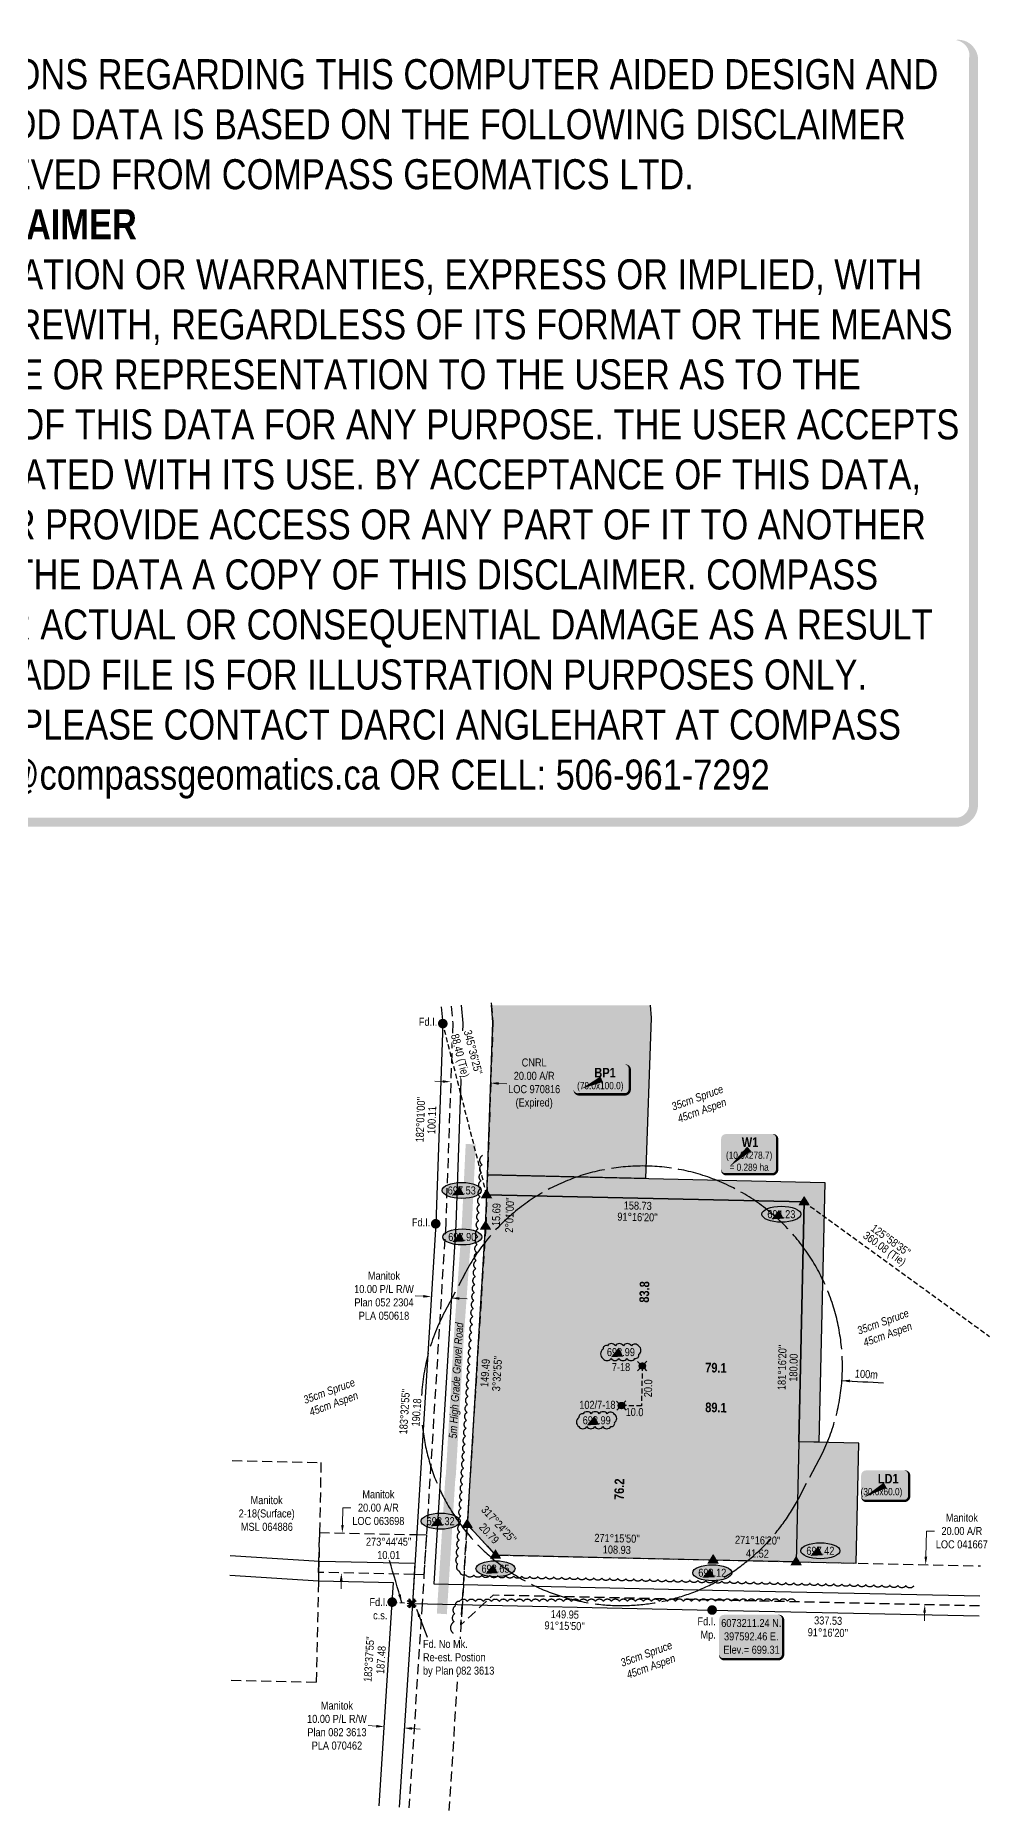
# Model space of a CAD drawing. Extents: x 397066 to 399449, y 6072699 to 6074917.
# Drawn here: x 398258 to 399449, y 6072699 to 6074917 of the extents above; entities that cross this region are included whole.
import ezdxf
from ezdxf.enums import TextEntityAlignment as Align

# ---------------------------------------------------------------- set-up
doc = ezdxf.new("R2010")
doc.units = 0
doc.header["$LTSCALE"] = 5
doc.header["$PDSIZE"] = 0.5
for name, pattern in [('0', [1, 1, 0]), ('foc-ACCESSROAD', [3.75, 2.5, -1.25]), ('foc-BUFFER', [16.75, 15, -1.75]), ('foc-FLOWLINE', [3.75, 2.5, -1.25]), ('foc-TIELINE', [1.875, 1.25, -0.625]), ('foc-TRAV', [1.875, 1.25, -0.625])]:
    doc.linetypes.add(name, pattern=pattern)
doc.layers.get('Defpoints').update_dxf_attribs({"color": 9})
for name, color, linetype in [('AS-ROADS', 254, 'Continuous'), ('AUX-BUFFER', 7, 'foc-BUFFER'), ('C-AR', 13, 'foc-ACCESSROAD'), ('C-EZE', 13, 'foc-FLOWLINE'), ('DETAIL-T', 7, 'Continuous'), ('F-AR', 190, 'foc-ACCESSROAD'), ('F-RW', 190, 'Continuous'), ('F-WS', 190, 'foc-ACCESSROAD'), ('L-BD', 7, 'Continuous'), ('L-BD1', 253, 'Continuous'), ('L-MON', 1, 'Continuous'), ('L-TIE', 7, 'foc-TIELINE'), ('P-ELEVATION', 7, 'Continuous'), ('P-PROPOSED', 10, 'Continuous'), ('P-PROPOSED-H', 21, 'Continuous'), ('P-TEMP-BLOCKS', 250, 'Continuous'), ('P-TEMP-BLUE', 146, 'Continuous'), ('P-TRAV', 4, 'foc-TRAV'), ('T-BUSH', 110, '0'), ('T-BUSH-T', 110, 'Continuous'), ('T-TIE', 201, 'foc-TIELINE')]:
    doc.layers.add(name, color=color, linetype=linetype)
for name, color, linetype, lineweight in [('C-AR-T', 13, 'Continuous', 9), ('F-AR-T', 190, 'Continuous', 9), ('F-RW-T', 190, 'Continuous', 9), ('F-WS-T', 190, 'Continuous', 9), ('T-TEXT', 48, 'Continuous', 18), ('T-TIE-T', 201, 'Continuous', 18)]:
    doc.layers.add(name, color=color, linetype=linetype, lineweight=lineweight)
doc.layers.add('DISCLAIMER', color=7, linetype='Continuous', plot=False)
doc.layers.add('P-TEMP-BLUE-H', color=7, linetype='Continuous', true_color=0x99e6ff)
doc.styles.add('80', font='', dxfattribs={"height": 10})
doc.styles.add('80CG', font='', dxfattribs={"height": 10})
doc.styles.add('80L', font='', dxfattribs={"height": 10})
doc.styles.add('BOLD', font='')
doc.styles.get('80').set_extended_font_data('Arial Narrow')
doc.styles.get('80CG').set_extended_font_data('Arial Narrow')
doc.styles.get('80L').set_extended_font_data('Arial Narrow')
doc.styles.get('BOLD').set_extended_font_data('Arial Narrow', bold=True)
doc.dimstyles.new('CG2011', dxfattribs={"dimscale": 5, "dimtxt": 9, "dimasz": 2, "dimexe": 0.2, "dimexo": 0.0625, "dimgap": 0.5, "dimtad": 0, "dimtih": 1, "dimtoh": 1, "dimzin": 0, "dimdsep": 46, "dimtxsty": '80CG', "dimcen": 0.1, "dimse1": 1, "dimse2": 1, "dimclrd": 256, "dimclrt": 256, "dimaunit": 1, "dimadec": 4, "dimazin": 0, "dimtfac": 0.06, "dimtofl": 0, "dimtmove": 0, "dimatfit": 1, "dimfxl": 0.2, "dimtolj": 1, "dimtzin": 0, "dimlwd": -1, "dimarcsym": 0})
doc.dimstyles.new('Compass 5 000', dxfattribs={"dimscale": 5, "dimtxt": 9, "dimasz": 2, "dimexe": 0.2, "dimexo": 0.0625, "dimgap": 0.5, "dimtad": 0, "dimtih": 1, "dimtoh": 1, "dimzin": 0, "dimdsep": 46, "dimtxsty": '80CG', "dimcen": 0.1, "dimse1": 1, "dimse2": 1, "dimclrd": 256, "dimclrt": 256, "dimaunit": 1, "dimadec": 4, "dimazin": 0, "dimtfac": 0.06, "dimtofl": 0, "dimtmove": 0, "dimatfit": 1, "dimfxl": 0.2, "dimtolj": 1, "dimtzin": 0, "dimlwd": -1, "dimarcsym": 0})

# ---------------------------------------------------------------- blocks, each defined once
blk = doc.blocks.new('*D461')
at = {"layer": 'Defpoints', "color": 0, "transparency": 16777216}
for p in [(399370.4, 6073006), (399368.3, 6072956.1), (399369.2, 6072956.1)]:
    blk.add_point(p, dxfattribs=at)
at = {"layer": 'F-AR-T', "transparency": 16777216}
for p, q in [((399369.6, 6073016), (399370.3, 6073048.1)), ((399370.3, 6073048.1), (399380.3, 6073048.1)), ((399368, 6072946.1), (399367.8, 6072936.1))]:
    blk.add_line(p, q, dxfattribs=at)
for points in [[(399368, 6073016), (399371.3, 6073016), (399369.4, 6073006)], [(399366.4, 6072946.1), (399369.7, 6072946), (399368.3, 6072956.1)]]:
    blk.add_solid(points, dxfattribs=at)
at = {"layer": 'F-AR-T', "transparency": 16777216, "insert": (399414.6, 6073048.1), "char_height": 10, "attachment_point": 5, "style": '80CG'}
blk.add_mtext('\\A1;Manitok\\P20.00 A/R\\PLOC 041667', dxfattribs=at)
blk = doc.blocks.new('*D460')
at = {"layer": 'Defpoints', "color": 0, "transparency": 16777216}
for p in [(398693.1, 6072803.7), (398691.6, 6072780.8), (398716.5, 6072779.2)]:
    blk.add_point(p, dxfattribs=at)
at = {"layer": 'F-RW-T', "transparency": 16777216}
for p, q in [((398683.1, 6072804.3), (398673.1, 6072805)), ((398728, 6072801.4), (398738, 6072800.7))]:
    blk.add_line(p, q, dxfattribs=at)
for points in [[(398683.2, 6072806), (398683, 6072802.6), (398693.1, 6072803.7)], [(398728.1, 6072803), (398727.9, 6072799.7), (398718, 6072802)]]:
    blk.add_solid(points, dxfattribs=at)
at = {"layer": 'F-RW-T', "transparency": 16777216, "insert": (398634, 6072805), "char_height": 10, "attachment_point": 5, "style": '80CG'}
blk.add_mtext('\\A1;Manitok\\P10.00 P/L R/W\\PPlan 082 3613\\PPLA 070462', dxfattribs=at)
blk = doc.blocks.new('fdia')
at = {"color": 255, "const_width": 1}
blk.add_lwpolyline([(-0.5, 0, 1), (0.5, 0, 1)], format="xyb", close=True, dxfattribs=at)
blk = doc.blocks.new('Fdiaa')
blk.add_blockref('fdia', (0, 0))
blk = doc.blocks.new('fdib')
at = {"color": 1, "const_width": 1.6}
blk.add_lwpolyline([(-0.4, 0, 1), (0.4, 0, 1)], format="xyb", close=True, dxfattribs=at)
at = {"color": 1}
blk.add_circle((0, 0), 0.8, dxfattribs=at)
blk = doc.blocks.new('Fdibb')
blk.add_blockref('fdib', (0, 0))
blk = doc.blocks.new('fdicc')
for name in ['Fdibb', 'Fdiaa']:
    blk.add_blockref(name, (0, 0))
blk = doc.blocks.new('FDI')
blk.add_blockref('fdicc', (0, 0))
blk = doc.blocks.new('TRIA')
blk.add_hatch(color=255).paths.add_polyline_path([(-0.04, 1.52), (-1.47, -0.87), (1.39, -0.87)])
blk = doc.blocks.new('TRIAA')
blk.add_blockref('TRIA', (0, 0))
blk = doc.blocks.new('TRIB')
at = {"color": 1}
blk.add_lwpolyline([(-1.12, -0.67), (-0.04, 1.13), (1.04, -0.67)], close=True, dxfattribs=at)
blk = doc.blocks.new('TRIBB')
blk.add_blockref('TRIB', (0, 0))
blk = doc.blocks.new('TRICC')
for name in ['TRIAA', 'TRIBB']:
    blk.add_blockref(name, (0, 0))
blk = doc.blocks.new('plspike')
blk.add_blockref('TRICC', (0, 0))
blk = doc.blocks.new('TEMP')
h = blk.add_hatch(color=255)
h.dxf.hatch_style = 1
h.paths.add_polyline_path([(0, 0.25), (-0.67, 1.15), (-0.67, 0.67), (-1.15, 0.67), (-0.25, 0), (-1.15, -0.67), (-0.67, -0.67), (-0.67, -1.15), (0, -0.25), (0.67, -1.15), (0.67, -0.67), (1.15, -0.67), (0.25, 0), (1.15, 0.67), (0.67, 0.67), (0.67, 1.15)])
h.paths.add_polyline_path([(0.57, 0.85), (0.57, 0.57), (0.85, 0.57), (0.08, 0), (0.85, -0.57), (0.57, -0.57), (0.57, -0.85), (0, -0.08), (-0.57, -0.85), (-0.57, -0.57), (-0.85, -0.57), (-0.08, 0), (-0.85, 0.57), (-0.57, 0.57), (-0.57, 0.85), (0, 0.08)], flags=16)
h = blk.add_hatch(color=1)
h.dxf.hatch_style = 1
h.paths.add_polyline_path([(0, 0.08), (-0.57, 0.85), (-0.57, 0.57), (-0.85, 0.57), (-0.08, 0), (-0.85, -0.57), (-0.57, -0.57), (-0.57, -0.85), (0, -0.08), (0.57, -0.85), (0.57, -0.57), (0.85, -0.57), (0.08, 0), (0.85, 0.57), (0.57, 0.57), (0.57, 0.85)])
at = {"color": 1}
for p, q in [((-0.08, 0), (0.08, 0)), ((0, 0.08), (0, -0.08))]:
    blk.add_line(p, q, dxfattribs=at)
at = {"color": 255, "flags": 128}
blk.add_lwpolyline([(-0.25, 0), (-1.15, 0.67), (-0.67, 0.67), (-0.67, 1.15), (0, 0.25), (0.67, 1.15), (0.67, 0.67), (1.15, 0.67), (0.25, 0), (1.15, -0.67), (0.67, -0.67), (0.67, -1.15), (0, -0.25), (-0.67, -1.15), (-0.67, -0.67), (-1.15, -0.67)], close=True, dxfattribs=at)
at = {"color": 1, "flags": 128}
blk.add_lwpolyline([(-0.08, 0), (-0.85, 0.57), (-0.57, 0.57), (-0.57, 0.85), (0, 0.08), (0.57, 0.85), (0.57, 0.57), (0.85, 0.57), (0.08, 0), (0.85, -0.57), (0.57, -0.57), (0.57, -0.85), (0, -0.08), (-0.57, -0.85), (-0.57, -0.57), (-0.85, -0.57)], close=True, dxfattribs=at)
blk = doc.blocks.new('*D466')
at = {"layer": 'Defpoints', "color": 0, "transparency": 16777216}
for p in [(398640.7, 6073045.7), (398651.9, 6073045.5), (398650.8, 6072995.5)]:
    blk.add_point(p, dxfattribs=at)
at = {"layer": 'F-AR-T', "transparency": 16777216}
for p, q in [((398641, 6073055.7), (398641.4, 6073077.3)), ((398641.4, 6073077.3), (398651.4, 6073077.3)), ((398639.4, 6072985.8), (398639.2, 6072975.8))]:
    blk.add_line(p, q, dxfattribs=at)
for points in [[(398639.3, 6073055.8), (398642.6, 6073055.7), (398640.7, 6073045.7)], [(398637.7, 6072985.8), (398641.1, 6072985.7), (398639.6, 6072995.8)]]:
    blk.add_solid(points, dxfattribs=at)
at = {"layer": 'F-AR-T', "transparency": 16777216, "insert": (398685.8, 6073077.3), "char_height": 10, "attachment_point": 5, "style": '80CG'}
blk.add_mtext('\\A1;Manitok\\P20.00 A/R\\PLOC 063698 ', dxfattribs=at)
blk = doc.blocks.new('*D467')
at = {"layer": 'C-AR-T', "transparency": 16777216}
for p, q in [((398766.2, 6073609.9), (398756.2, 6073610.2)), ((398836.2, 6073607.4), (398846.1, 6073607.1))]:
    blk.add_line(p, q, dxfattribs=at)
for points in [[(398766.3, 6073611.5), (398766.1, 6073608.2), (398776.2, 6073609.5)], [(398836.2, 6073609.1), (398836.1, 6073605.7), (398826.2, 6073607.8)]]:
    blk.add_solid(points, dxfattribs=at)
at = {"layer": 'Defpoints', "color": 0, "transparency": 16777216}
for p in [(398776, 6073605.2), (398826, 6073603.4), (398826.2, 6073607.8)]:
    blk.add_point(p, dxfattribs=at)
at = {"layer": 'C-AR-T', "transparency": 16777216, "insert": (398880.4, 6073607.1), "char_height": 10, "attachment_point": 5, "style": '80CG'}
blk.add_mtext('\\A1;CNRL\\P20.00 A/R\\PLOC 970816\\P(Expired)', dxfattribs=at)
blk = doc.blocks.new('we')
at = {"layer": 'P-ELEVATION'}
h = blk.add_hatch(color=111, dxfattribs=at)
h.dxf.hatch_style = 1
edge = h.paths.add_edge_path()
edge.add_ellipse((0, 0), major_axis=(-24.4, 0), ratio=0.410256, start_angle=0, end_angle=360)
at = {"layer": 'P-ELEVATION', "color": 7, "flags": 128}
blk.add_lwpolyline([(0, 0, 12.5, 0, 0), (-12.4, -6.4, 0, 0, 0)], format="xyseb", dxfattribs=at)
at = {"layer": 'P-ELEVATION', "color": 7}
blk.add_ellipse((0, 0), major_axis=(-24.4, 0), ratio=0.410256, dxfattribs=at)
at = {"layer": 'P-ELEVATION', "style": '80'}
blk.add_attdef('ELEVATION', text='', height=10, dxfattribs=at).set_placement((0, 0), align=Align.MIDDLE_CENTER)
blk = doc.blocks.new('*D468')
at = {"layer": 'Defpoints', "color": 0, "transparency": 16777216}
for p in [(398751.9, 6073340.9), (398752.3, 6073347.4), (398777.2, 6073345.9)]:
    blk.add_point(p, dxfattribs=at)
at = {"layer": 'F-RW-T', "transparency": 16777216}
for p, q in [((398741.9, 6073341.5), (398731.9, 6073342.1)), ((398786.8, 6073338.7), (398796.8, 6073338.1))]:
    blk.add_line(p, q, dxfattribs=at)
for points in [[(398742, 6073343.1), (398741.8, 6073339.8), (398751.9, 6073340.9)], [(398786.9, 6073340.4), (398786.7, 6073337.1), (398776.8, 6073339.3)]]:
    blk.add_solid(points, dxfattribs=at)
at = {"layer": 'F-RW-T', "transparency": 16777216, "insert": (398692.8, 6073342.1), "char_height": 10, "attachment_point": 5, "style": '80CG'}
blk.add_mtext('\\A1;Manitok\\P10.00 P/L R/W\\PPlan 052 2304\\PPLA 050618', dxfattribs=at)
blk = doc.blocks.new('*U494')
at = {"true_color": 0x99e6ff}
h = blk.add_hatch(color=141, dxfattribs=at)
edge = h.paths.add_edge_path()
edge.add_line((-29, -31.8), (29, -31.8))
edge.add_arc((29, -25.8), 6, 270, 360)
edge.add_line((35, -25.8), (35, 12.5))
edge.add_arc((29, 12.5), 6, 0, 90)
edge.add_line((29, 18.5), (-29, 18.5))
edge.add_arc((-29, 12.5), 6, 90, 180)
edge.add_line((-35, 12.5), (-35, -25.8))
edge.add_arc((-29, -25.8), 6, 180, 270)
at = {"color": 250, "flags": 128}
blk.add_lwpolyline([(-29, -31.8, 3, 3, 0), (29, -31.8, 3, 3, 0.414214), (35, -25.8, 3, 3, 0), (35, 12.5, 3, 0, 0.414214), (29, 18.5, 0, 0, 0), (-29, 18.5, 0, 0, 0.414214), (-35, 12.5, 0, 0, 0), (-35, -25.8, 0, 3, 0.414214)], format="xyseb", close=True, dxfattribs=at)
at = {"flags": 128}
blk.add_lwpolyline([(-24.4, -22.2, 0, 7.5, 0), (0, 0, 0, 0, 0)], format="xyseb", dxfattribs=at)
at = {"color": 250}
for tag, p, height, style in [('TEMP_AREA_W1_001', (-9.2, 2.2), 12, 'BOLD'), ('ENTER_TEXT_001', (-30.7, -12.5), 9, '80')]:
    blk.add_attdef(tag, p, '', height=height, dxfattribs=dict(at, style=style))
blk = doc.blocks.new('*U495')
at = {"true_color": 0x99e6ff}
h = blk.add_hatch(color=141, dxfattribs=at)
edge = h.paths.add_edge_path()
edge.add_line((-24, -19.6), (24, -19.6))
edge.add_arc((24, -13.6), 6, 270, 360)
edge.add_line((30, -13.6), (30, 12.5))
edge.add_arc((24, 12.5), 6, 0, 90)
edge.add_line((24, 18.5), (-24, 18.5))
edge.add_arc((-24, 12.5), 6, 90, 180)
edge.add_line((-30, 12.5), (-30, -13.6))
edge.add_arc((-24, -13.6), 6, 180, 270)
at = {"color": 250, "flags": 128}
blk.add_lwpolyline([(-24, -19.6, 3, 3, 0), (24, -19.6, 3, 3, 0.414214), (30, -13.6, 3, 3, 0), (30, 12.5, 3, 0, 0.414214), (24, 18.5, 0, 0, 0), (-24, 18.5, 0, 0, 0.414214), (-30, 12.5, 0, 0, 0), (-30, -13.6, 0, 3, 0.414214)], format="xyseb", close=True, dxfattribs=at)
at = {"flags": 128}
blk.add_lwpolyline([(-26.2, -15.1, 0, 7.5, 0), (0, 0, 0, 0, 0)], format="xyseb", dxfattribs=at)
at = {"color": 250}
for tag, p, height, style in [('TEMP_AREA_W1_001', (-9.2, 2.2), 12, 'BOLD'), ('ENTER_TEXT_001', (-30.7, -12.5), 9, '80')]:
    blk.add_attdef(tag, p, '', height=height, dxfattribs=dict(at, style=style))
blk = doc.blocks.new('*U498')
h = blk.add_hatch(color=254)
edge = h.paths.add_edge_path()
edge.add_line((-34, -28.5), (34, -28.5))
edge.add_arc((34, -22.5), 6, 270, 360)
edge.add_line((40, -22.5), (40, 21))
edge.add_arc((34, 21), 6, 0, 90)
edge.add_line((34, 27), (-34, 27))
edge.add_arc((-34, 21), 6, 90, 180)
edge.add_line((-40, 21), (-40, -22.5))
edge.add_arc((-34, -22.5), 6, 180, 270)
at = {"color": 1, "flags": 128}
blk.add_lwpolyline([(-34, -28.5, 3, 3, 0), (34, -28.5, 3, 3, 0.414214), (40, -22.5, 3, 3, 0), (40, 21, 3, 0, 0.414214), (34, 27, 0, 0, 0), (-34, 27, 0, 0, 0.414214), (-40, 21, 0, 0, 0), (-40, -22.5, 0, 3, 0.414214)], format="xyseb", close=True, dxfattribs=at)
blk.add_lwpolyline([(-38.7, -21.1, 0, 10, 0), (0, 0, 5, 5, 0)], format="xyseb", dxfattribs=at)
at = {"color": 1, "style": '80'}
blk.add_attdef('ENTER_TEXT_001', (-36, -5), '', height=10, dxfattribs=at)
blk = doc.blocks.new('wa')
at = {"layer": 'P-ELEVATION'}
h = blk.add_hatch(color=111, dxfattribs=at)
h.dxf.hatch_style = 1
edge = h.paths.add_edge_path()
edge.add_arc((-17.4, -4.5), 6.1, 215, 325)
edge.add_arc((-7.4, -4.5), 6.1, 215, 325)
edge.add_arc((2.6, -4.5), 6.1, 215, 325)
edge.add_arc((12.7, -4.5), 6.1, 215, 325)
edge.add_arc((18.1, -3.7), 4.32, 263.4336, 373.4336)
edge.add_arc((18.8, 2.3), 6.1, 305, 415)
edge.add_arc((17.5, 4.4), 5.69, 30.6955, 140.6955)
edge.add_arc((8.1, 4.5), 6.1, 35, 145)
edge.add_arc((-1.9, 4.5), 6.1, 35, 145)
edge.add_arc((-11.9, 4.5), 6.1, 35, 145)
edge.add_arc((-18, 3.8), 4.33, 75.4261, 185.4261)
edge.add_arc((-18.4, -2.3), 6.96, 125, 235)
at = {"color": 240, "flags": 128}
blk.add_lwpolyline([(-22.4, -8, 0.520567), (-12.3, -8, 0.520567), (-2.4, -8, 0.520567), (7.6, -8, 0.520567), (17.6, -8, 0.520567), (22.4, -2.7, 0.520567), (22.4, 7.3, 0.520567), (13.1, 8, 0.520567), (3.1, 8, 0.520567), (-6.9, 8, 0.520567), (-16.9, 8, 0.520567), (-22.4, 3.4, 0.520567)], format="xyb", close=True, dxfattribs=at)
at = {"layer": 'P-ELEVATION', "color": 240, "flags": 128}
blk.add_lwpolyline([(0, 0, 12.5, 0, 0), (-12.4, -6.4, 0, 0, 0)], format="xyseb", dxfattribs=at)
at = {"layer": 'P-ELEVATION', "color": 240, "style": '80'}
blk.add_attdef('ELEVATION', text='', height=10, dxfattribs=at).set_placement((0, 0), align=Align.MIDDLE_CENTER)
blk = doc.blocks.new('WC')
at = {"layer": 'L-MON'}
h = blk.add_hatch(color=255, dxfattribs=at)
h.dxf.hatch_style = 1
edge = h.paths.add_edge_path()
edge.add_arc((0, 0), 0.9, 0, 360)
at = {"layer": 'L-MON', "color": 240, "flags": 128}
for points in [[(-0.62, 0.5), (-1.23, 1.12)], [(0.52, 0.61), (1.13, 1.21)], [(-1.18, -1.18), (-0.56, -0.57)], [(1.16, -1.18), (0.56, -0.57)]]:
    blk.add_lwpolyline(points, dxfattribs=at)
at = {"layer": 'L-MON', "color": 240}
for radius in [0.8, 0.373]:
    blk.add_circle((0, 0), radius, dxfattribs=at)
blk = doc.blocks.new('*U516')
at = {"true_color": 0x99e6ff}
h = blk.add_hatch(color=141, dxfattribs=at)
edge = h.paths.add_edge_path()
edge.add_line((-29, -18.9), (29, -18.9))
edge.add_arc((29, -12.9), 6, 270, 360)
edge.add_line((35, -12.9), (35, 12.5))
edge.add_arc((29, 12.5), 6, 0, 90)
edge.add_line((29, 18.5), (-29, 18.5))
edge.add_arc((-29, 12.5), 6, 90, 180)
edge.add_line((-35, 12.5), (-35, -12.9))
edge.add_arc((-29, -12.9), 6, 180, 270)
at = {"color": 250, "flags": 128}
blk.add_lwpolyline([(-29, -18.9, 3, 3, 0), (29, -18.9, 3, 3, 0.414214), (35, -12.9, 3, 3, 0), (35, 12.5, 3, 0, 0.414214), (29, 18.5, 0, 0, 0), (-29, 18.5, 0, 0, 0.414214), (-35, 12.5, 0, 0, 0), (-35, -12.9, 0, 3, 0.414214)], format="xyseb", close=True, dxfattribs=at)
at = {"flags": 128}
blk.add_lwpolyline([(-25.6, -12.1, 0, 7.5, 0), (0, 0, 0, 0, 0)], format="xyseb", dxfattribs=at)
at = {"color": 250}
for tag, p, height, style in [('TEMP_AREA_W1_001', (-9.2, 2.2), 12, 'BOLD'), ('ENTER_TEXT_001', (-30.7, -12.5), 9, '80')]:
    blk.add_attdef(tag, p, '', height=height, dxfattribs=dict(at, style=style))
blk = doc.blocks.new('Disclaimer_Legal')
at = {"layer": 'DISCLAIMER', "color": 254, "flags": 128}
blk.add_lwpolyline([(-3612.9, -1104.6, 37.5, 37.5, 0), (4096.1, -1104.6, 37.5, 37.5, 0.414214), (4171.1, -1029.6, 37.5, 37.5, 0), (4171.1, 2078.7, 37.5, 0, 0.414214), (4096.1, 2153.7, 0, 0, 0), (-3612.9, 2153.7, 0, 0, 0.414214), (-3687.9, 2078.7, 0, 0, 0), (-3687.9, -1029.6, 0, 37.5, 0.414214)], format="xyseb", close=True, dxfattribs=at)
at = {"layer": 'DISCLAIMER', "color": 254, "insert": (241.6, 533.9), "char_height": 125, "width": 7717.568, "attachment_point": 5, "style": '80'}
blk.add_mtext('NOTICE TO THE CORPORATION, PERSON &/OR PERSONS REGARDING THIS COMPUTER AIDED DESIGN AND DRAFTING (CADD) FILES. ACCEPTANCE OF THE CADD DATA IS BASED ON THE FOLLOWING DISCLAIMER WHICH COVERS ALL CADD DATA RECIEVED FROM COMPASS GEOMATICS LTD.\\P{\\fArial Narrow|b1|i0|c0|p34;DISCLAIMER}\\PCOMPASS GEOMATICS LTD. MAKES NO REPRESENTATION OR WARRANTIES, EXPRESS OR IMPLIED, WITH RESPECT TO THE REUSE OF THE DATA PROVIDED HEREWITH, REGARDLESS OF ITS FORMAT OR THE MEANS OF ITS TRANSMISSION. THERE IS NO GUARANTEE OR REPRESENTATION TO THE USER AS TO THE ACCURACY, CURRENCY, SUITABILITY OR RELIABILITY OF THIS DATA FOR ANY PURPOSE. THE USER ACCEPTS THE DATA "AS IS", AND ASSUMES ALL RISKS ASSOCIATED WITH ITS USE. BY ACCEPTANCE OF THIS DATA, THE USER AGREES NOT TO TRANSMIT THIS DATA OR PROVIDE ACCESS OR ANY PART OF IT TO ANOTHER PARTY UNLESS THE USER SHALL INCLUDE WITH THE DATA A COPY OF THIS DISCLAIMER. COMPASS GEOMATICS LTD. ASSUMES NO RESPONSIBILITY FOR ACTUAL OR CONSEQUENTIAL DAMAGE AS A RESULT OF ANY USER\'S RELIANCE ON THIS DATA. THIS CADD FILE IS FOR ILLUSTRATION PURPOSES ONLY.\\PIF YOU REQUIRE MORE ACCURATE INFORMATION, PLEASE CONTACT DARCI ANGLEHART AT COMPASS GEOMATICS LTD. VIA EMAIL: darci.anglehart@compassgeomatics.ca OR CELL: 506-961-7292', dxfattribs=at)

msp = doc.modelspace()

# ---------------------------------------------------------------- hatches: boundary and pattern name
at = {"layer": 'P-PROPOSED-H'}
h = msp.add_hatch(color=256, dxfattribs=at)
h.dxf.hatch_style = 1
h.paths.add_polyline_path([(398821.152, 6073468.209), (399217.735, 6073459.327), (399207.765, 6073009.602), (399104.032, 6073011.907), (398832.215, 6073017.892), (398797.03, 6073056.139), (398819.765, 6073429.014)])
at = {"layer": 'P-TEMP-BLUE-H'}
h = msp.add_hatch(color=256, dxfattribs=at)
h.dxf.hatch_style = 1
h.paths.add_polyline_path([(399025.151, 6073705.136), (398826.89, 6073705.136), (398828.84, 6073683.96), (398822.037, 6073493.196), (399019.43, 6073488.775), (399026.589, 6073689.515)])
h = msp.add_hatch(color=256, dxfattribs=at)
h.dxf.hatch_style = 1
h.paths.add_polyline_path([(399211.089, 6073159.565), (399217.735, 6073459.327), (398821.152, 6073468.209), (398822.037, 6073493.196), (399243.283, 6073483.761), (399236.083, 6073159.011)])
h = msp.add_hatch(color=256, dxfattribs=at)
h.dxf.hatch_style = 1
h.paths.add_polyline_path([(399207.765, 6073009.602), (399282.747, 6073007.94), (399286.071, 6073157.903), (399211.089, 6073159.565)])

# ---------------------------------------------------------------- linework, layer by layer
at = {"layer": 'AS-ROADS', "const_width": 12.5, "flags": 128}
msp.add_lwpolyline([(398765.065, 6072944.612), (398775.572, 6073112.754), (398776.367, 6073118.637), (398786.405, 6073292.422), (398796.212, 6073429.462), (398801.12, 6073531.519)], dxfattribs=at)
at = {"layer": 'AUX-BUFFER', "color": 251, "linetype": 'foc-BUFFER', "flags": 128}
msp.add_lwpolyline([(398740.69, 6073180.225, 0.35072885), (398958.817, 6072956.875, 0.31139841), (399210.36, 6073088.209), (399236.454, 6073137.623, 1), (398794.482, 6073371.016), (398768.388, 6073321.602, 0.10913955), (398739.794, 6073217.649)], format="xyb", dxfattribs=at)
at = {"layer": 'C-AR'}
for points in [[(398826.6, 6073708.289), (398828.84, 6073683.96), (398819.862, 6073429.022), (398790.325, 6072953.466), (398773.878, 6072698.941)], [(398776.774, 6073704.086), (398778.758, 6073682.541), (398769.916, 6073431.452), (398740.423, 6072956.628), (398723.98, 6072702.166)]]:
    msp.add_lwpolyline(points, dxfattribs=at)
at = {"layer": 'F-AR'}
msp.add_lwpolyline([(398730.24, 6072993.766), (398611.115, 6072996.411), (398611.59, 6073009.053), (398612.206, 6073046.374), (398733.534, 6073043.682), (398745.767, 6073043.416), (398742.713, 6072993.497), (398730.24, 6072993.766)], close=True, dxfattribs=at)
at = {"layer": 'F-AR', "flags": 128}
msp.add_lwpolyline([(399436.71, 6072954.51), (399102.933, 6072961.924), (398829.163, 6072967.966), (398788.866, 6072930.887), (398791.278, 6072968.818), (398796.723, 6073056.468), (398832.217, 6073017.892), (399104.036, 6073011.893), (399437.82, 6073004.479)], dxfattribs=at)
at = {"layer": 'F-RW'}
for points in [[(398789.223, 6073705.136), (398791.268, 6073682.894), (398782.394, 6073430.857), (398754.945, 6072982.102), (399103.209, 6072974.416), (399436.988, 6072967.002)], [(398764.32, 6073703.035), (398766.237, 6073682.187), (398757.43, 6073432.059), (398728.414, 6072957.691), (399102.657, 6072949.432), (399436.433, 6072942.018)], [(398500.623, 6073017.587), (398612.054, 6073010.544), (398731.48, 6073007.811), (398728.414, 6072957.691), (398711.749, 6072702.956)], [(398686.626, 6072704.579), (398703.068, 6072959.319), (398704.683, 6072983.428), (398610.98, 6072985.572), (398500.071, 6072992.581)]]:
    msp.add_lwpolyline(points, dxfattribs=at)
at = {"layer": 'F-WS'}
msp.add_lwpolyline([(398503.24, 6073136.257), (398614.116, 6073133.826), (398612.206, 6073046.377), (398611.59, 6073009.056), (398611.115, 6072996.414), (398610.844, 6072984.062), (398608.111, 6072858.986), (398497.178, 6072861.434)], dxfattribs=at)
at = {"layer": 'L-TIE', "flags": 128}
for points in [[(398821.152, 6073468.209), (398766.277, 6073682.204)], [(399217.735, 6073459.327), (399449.122, 6073291.36)]]:
    msp.add_lwpolyline(points, dxfattribs=at)
at = {"layer": 'P-PROPOSED', "flags": 128}
msp.add_lwpolyline([(398821.152, 6073468.209), (399217.735, 6073459.327), (399207.765, 6073009.602), (399104.032, 6073011.907), (398832.215, 6073017.892), (398797.03, 6073056.139), (398819.765, 6073429.014)], close=True, dxfattribs=at)
at = {"layer": 'P-TEMP-BLUE', "flags": 128}
msp.add_lwpolyline([(399025.151, 6073705.136), (399026.589, 6073689.515), (399019.43, 6073488.775), (398822.037, 6073493.196), (398828.84, 6073683.96), (398826.89, 6073705.136)], dxfattribs=at)
msp.add_lwpolyline([(399211.089, 6073159.565), (399217.735, 6073459.327), (398821.152, 6073468.209), (398822.037, 6073493.196), (399243.283, 6073483.761), (399236.083, 6073159.011)], close=True, dxfattribs=at)
at = {"layer": 'P-TEMP-BLUE'}
msp.add_lwpolyline([(399207.765, 6073009.602), (399282.747, 6073007.94), (399286.071, 6073157.903), (399211.089, 6073159.565)], close=True, dxfattribs=at)
at = {"layer": 'P-TRAV', "flags": 128}
msp.add_lwpolyline([(398703.04, 6072959.334), (398727.408, 6072957.729)], dxfattribs=at)
at = {"layer": 'T-BUSH', "flags": 128}
for points in [[(399354.638, 6072979.512, -0.52056705), (399344.645, 6072979.763, -0.52056705), (399334.652, 6072980.014, -0.52056705), (399324.659, 6072980.265, -0.52056705), (399314.665, 6072980.516, -0.52056705), (399304.672, 6072980.767, -0.52056705), (399294.679, 6072981.018, -0.52056705), (399284.686, 6072981.27, -0.52056705), (399274.693, 6072981.521, -0.52056705), (399264.7, 6072981.772, -0.52056705), (399254.707, 6072982.023, -0.52056705), (399244.714, 6072982.274, -0.52056705), (399234.721, 6072982.525, -0.52056705), (399224.728, 6072982.776, -0.52056705), (399214.735, 6072983.027, -0.52056705), (399204.742, 6072983.278, -0.52056705), (399194.749, 6072983.529, -0.52056705), (399184.756, 6072983.78, -0.52056705), (399174.762, 6072984.031, -0.52056705), (399164.769, 6072984.282, -0.52056705), (399154.776, 6072984.533, -0.52056705), (399144.783, 6072984.784, -0.52056705), (399134.79, 6072985.035, -0.52056705), (399124.797, 6072985.286, -0.52056705), (399114.804, 6072985.537, -0.52056705), (399104.811, 6072985.788, -0.52056705), (399094.818, 6072986.033, -0.52056705), (399084.824, 6072986.274, -0.52056705), (399074.831, 6072986.516, -0.52056705), (399064.838, 6072986.757, -0.52056705), (399054.845, 6072986.998, -0.52056705), (399044.851, 6072987.239, -0.52056705), (399034.858, 6072987.481, -0.52056705), (399024.865, 6072987.722, -0.52056705), (399014.871, 6072987.963, -0.52056705), (399004.878, 6072988.205, -0.52056705), (398994.885, 6072988.446, -0.52056705), (398984.891, 6072988.687, -0.52056705), (398974.898, 6072988.929, -0.52056705), (398964.905, 6072989.17, -0.52056705), (398954.911, 6072989.411, -0.52056705), (398944.918, 6072989.653, -0.52056705), (398934.925, 6072989.894, -0.52056705), (398924.932, 6072990.135, -0.52056705), (398914.938, 6072990.377, -0.52056705), (398904.945, 6072990.618, -0.52056705), (398894.952, 6072990.859, -0.52056705), (398884.958, 6072991.101, -0.52056705), (398874.965, 6072991.342, -0.52056705), (398864.972, 6072991.583, -0.52056705), (398854.978, 6072991.825, -0.52056705), (398844.985, 6072992.066, -0.52056705), (398834.992, 6072992.307, -0.52056705), (398824.998, 6072992.549, -0.52056705), (398815.005, 6072992.79, -0.52056705), (398805.012, 6072993.031, -0.52056705), (398795.019, 6072993.273, -0.52056705), (398787.513, 6072997.558, -0.52056705), (398785.029, 6073006.859, -0.52056705), (398785.634, 6073016.837, -0.52056705), (398786.239, 6073026.815, -0.52056705), (398786.844, 6073036.793, -0.52056705), (398787.449, 6073046.771, -0.52056705), (398788.054, 6073056.749, -0.52056705), (398788.659, 6073066.727, -0.52056705), (398789.264, 6073076.704, -0.52056705), (398789.869, 6073086.682, -0.52056705), (398790.474, 6073096.66, -0.52056705), (398791.079, 6073106.638, -0.52056705), (398791.684, 6073116.616, -0.52056705), (398792.289, 6073126.594, -0.52056705), (398792.894, 6073136.572, -0.52056705), (398793.499, 6073146.55, -0.52056705), (398794.104, 6073156.528, -0.52056705), (398794.709, 6073166.505, -0.52056705), (398795.314, 6073176.483, -0.52056705), (398795.919, 6073186.461, -0.52056705), (398796.524, 6073196.439, -0.52056705), (398797.129, 6073206.417, -0.52056705), (398797.734, 6073216.395, -0.52056705), (398798.339, 6073226.373, -0.52056705), (398798.944, 6073236.351, -0.52056705), (398799.549, 6073246.329, -0.52056705), (398800.154, 6073256.307, -0.52056705), (398800.759, 6073266.284, -0.52056705), (398801.364, 6073276.262, -0.52056705), (398801.969, 6073286.24, -0.52056705), (398802.574, 6073296.218, -0.52056705), (398803.179, 6073306.196, -0.52056705), (398803.784, 6073316.174, -0.52056705), (398804.389, 6073326.152, -0.52056705), (398804.994, 6073336.13, -0.52056705), (398805.599, 6073346.108, -0.52056705), (398806.204, 6073356.086, -0.52056705), (398806.809, 6073366.063, -0.52056705), (398807.414, 6073376.041, -0.52056705), (398808.019, 6073386.019, -0.52056705), (398808.625, 6073395.997, -0.52056705), (398809.23, 6073405.975, -0.52056705), (398809.835, 6073415.953, -0.52056705), (398810.44, 6073425.931, -0.52056705), (398811.045, 6073435.909, -0.52056705), (398811.65, 6073445.887, -0.52056705), (398812.255, 6073455.864, -0.52056705), (398812.86, 6073465.842, -0.52056705), (398813.465, 6073475.82, -0.52056705), (398814.07, 6073485.798, -0.52056705), (398814.675, 6073495.776, -0.52056705), (398815.28, 6073505.754, -0.52056705), (398815.998, 6073517.605, -0.52056705)], [(399206.752, 6072960.51, 0.52056705), (399196.756, 6072960.502, 0.52056705), (399186.76, 6072960.494, 0.52056705), (399176.764, 6072960.486, 0.52056705), (399166.767, 6072960.478, 0.52056705), (399156.771, 6072960.47, 0.52056705), (399146.775, 6072960.462, 0.52056705), (399136.779, 6072960.454, 0.52056705), (399126.783, 6072960.446, 0.52056705), (399116.786, 6072960.438, 0.52056705), (399106.79, 6072960.43, 0.52056705), (399096.794, 6072960.422, 0.52056705), (399086.798, 6072960.414, 0.52056705), (399076.802, 6072960.405, 0.52056705), (399066.805, 6072960.397, 0.52056705), (399056.809, 6072960.389, 0.52056705), (399046.813, 6072960.381, 0.52056705), (399036.817, 6072960.373, 0.52056705), (399026.82, 6072960.365, 0.52056705), (399016.824, 6072960.357, 0.52056705), (399006.828, 6072960.349, 0.52056705), (398996.832, 6072960.341, 0.52056705), (398986.836, 6072960.333, 0.52056705), (398976.839, 6072960.325, 0.52056705), (398966.843, 6072960.317, 0.52056705), (398956.847, 6072960.309, 0.52056705), (398946.851, 6072960.3, 0.52056705), (398936.854, 6072960.292, 0.52056705), (398926.858, 6072960.284, 0.52056705), (398916.862, 6072960.276, 0.52056705), (398906.866, 6072960.268, 0.52056705), (398896.87, 6072960.26, 0.52056705), (398886.873, 6072960.252, 0.52056705), (398876.877, 6072960.244, 0.52056705), (398866.881, 6072960.236, 0.52056705), (398856.885, 6072960.228, 0.52056705), (398846.888, 6072960.22, 0.52056705), (398836.892, 6072960.212, 0.52056705), (398826.896, 6072960.204, 0.52056705), (398816.9, 6072960.195, 0.52056705), (398806.904, 6072960.187, 0.52056705), (398796.907, 6072960.179, 0.52056705), (398786.911, 6072960.171, 0.52056705), (398781.97, 6072954.657, 0.52056705), (398781.11, 6072944.698, 0.52056705), (398780.25, 6072934.739, 0.52056705), (398779.018, 6072920.471, 0.52056705)]]:
    msp.add_lwpolyline(points, format="xyb", dxfattribs=at)
at = {"layer": 'T-TIE'}
for p, q in [((399015.468, 6073254.384), (399014.358, 6073204.415)), ((399014.358, 6073204.415), (398989.374, 6073204.97))]:
    msp.add_line(p, q, dxfattribs=at)

# ---------------------------------------------------------------- block references
at = {"layer": 'C-EZE', "xscale": 0.3, "yscale": 0.3, "zscale": 0.3}
msp.add_blockref('Disclaimer_Legal', (398177.928, 6074265.111), dxfattribs=at)
at = {"layer": 'DETAIL-T'}
ref = msp.add_blockref('*U498', (399151.319, 6072916.447), dxfattribs=dict(at, xscale=0.99962225, yscale=0.99962225, zscale=0.99962225))
ref.add_attrib('ENTER_TEXT_001', '6073211.24 N.', (399114.037, 6072928.215), dxfattribs={"layer": '0', "color": 1, "height": 9.99622, "style": '80'})
ref.add_attrib('ENTER_TEXT_002', '397592.46 E.', (399117.511, 6072911.513), dxfattribs={"layer": '0', "color": 1, "height": 9.99622, "style": '80'})
ref.add_attrib('ENTER_TEXT_003', 'Elev.= 699.31', (399116.744, 6072894.812), dxfattribs={"layer": '0', "color": 1, "height": 9.99622, "style": '80'})
at = {"layer": 'L-BD', "xscale": 0.99962225, "yscale": 0.99962225, "zscale": 0.99962225}
for p in [(398988.725, 6073271.742), (398958.509, 6073186.563)]:
    msp.add_blockref('wa', p, dxfattribs=at).add_auto_attribs({'ELEVATION': '698.99'})
at = {"layer": 'L-BD1', "xscale": 0.99962225, "yscale": 0.99962225, "zscale": 0.99962225}
for p, values in [((398789.953, 6073473.737), {'ELEVATION': '697.53'}), ((399189.146, 6073444.043), {'ELEVATION': '694.23'}), ((398790.579, 6073415.595), {'ELEVATION': '697.90'}), ((398763.572, 6073060.46), {'ELEVATION': '698.32'}), ((399237.894, 6073023.473), {'ELEVATION': '697.42'}), ((398832.073, 6073001.06), {'ELEVATION': '698.65'}), ((399102.901, 6072996.033), {'ELEVATION': '699.12'})]:
    msp.add_blockref('we', p, dxfattribs=at).add_auto_attribs(values)
at = {"layer": 'L-MON'}
for name, p, xscale, yscale, zscale in [('plspike', (398821.152, 6073468.209), 4.998111250000005, 4.998111250000005, 4.998111250000005), ('plspike', (399217.735, 6073459.327), 4.998111250000005, 4.998111250000005, 4.998111250000005), ('FDI', (398757.43, 6073432.059), 4.998111250000005, 4.998111250000005, 4.998111250000005), ('plspike', (398819.765, 6073429.014), 4.998111250000005, 4.998111250000005, 4.998111250000005), ('WC', (399015.468, 6073254.384), 4.998111250000003, 4.998111250000003, 4.998111250000003), ('WC', (398989.374, 6073204.906), 4.998111250000003, 4.998111250000003, 4.998111250000003), ('plspike', (398797.03, 6073056.139), 4.998111250000005, 4.998111250000005, 4.998111250000005), ('plspike', (398832.215, 6073017.892), 4.998111250000005, 4.998111250000005, 4.998111250000005), ('plspike', (399104.032, 6073011.907), 4.998111250000005, 4.998111250000005, 4.998111250000005), ('plspike', (399207.765, 6073009.602), 4.998111250000005, 4.998111250000005, 4.998111250000005), ('FDI', (398703.04, 6072959.334), 4.998111250000005, 4.998111250000005, 4.998111250000005), ('TEMP', (398727.408, 6072957.729), 4.998111250000005, 4.998111250000005, 4.998111250000005), ('FDI', (399102.657, 6072949.432), 4.998111250000005, 4.998111250000005, 4.998111250000005)]:
    msp.add_blockref(name, p, dxfattribs=dict(at, xscale=xscale, yscale=yscale, zscale=zscale))
at = {"layer": 'P-TEMP-BLOCKS', "xscale": 0.99962225, "yscale": 0.99962225, "zscale": 0.99962225}
for name, p, values in [('*U516', (398964.74, 6073612.702), {'TEMP_AREA_W1_001': 'BP1', 'ENTER_TEXT_001': '(79.0x100.0)'}), ('*U495', (399318.822, 6073105.373), {'TEMP_AREA_W1_001': 'LD1', 'ENTER_TEXT_001': '(30.0x60.0)'})]:
    msp.add_blockref(name, p, dxfattribs=at).add_auto_attribs(values)
at = {"layer": 'P-TEMP-BLOCKS'}
ref = msp.add_blockref('*U494', (399148.91, 6073525.723), dxfattribs=dict(at, xscale=0.99962225, yscale=0.99962225, zscale=0.99962225))
ref.add_attrib('TEMP_AREA_W1_001', 'W1', (399139.7, 6073527.967), dxfattribs={"layer": '0', "color": 250, "height": 11.9955, "style": 'BOLD'})
ref.add_attrib('ENTER_TEXT_001', '(10.0x278.7)', (399119.978, 6073513.258), dxfattribs={"layer": '0', "color": 250, "height": 8.9966, "style": '80'})
ref.add_attrib('ENTER_TEXT_002', '= 0.289 ha', (399124.35, 6073498.227), dxfattribs={"layer": '0', "color": 250, "height": 8.9966, "style": '80'})

# ---------------------------------------------------------------- texts
at = {"layer": 'AUX-BUFFER', "insert": (399281.344, 6073249.934), "char_height": 9.9962, "attachment_point": 1, "rotation": 356.951138, "style": '80L'}
msp.add_mtext_dynamic_manual_height_columns('100m', width=6.84691, gutter_width=45, heights=[0], dxfattribs=at)
at = {"layer": 'F-WS-T', "insert": (398511.084, 6073091.77), "char_height": 9.99622, "attachment_point": 1, "style": '80L'}
msp.add_mtext_dynamic_manual_height_columns('\\pi15.11539;Manitok\\P\\pi0.22334;2-18(Surface)\\P\\pi2.94741;MSL 064886', width=69.43834, gutter_width=50, heights=[0], dxfattribs=at)
at = {"layer": 'L-BD', "style": '80L'}
for s, height, rotation, p in [("182°01'00''", 9.99622, 87.9833, (398738.255, 6073562.157)), ('100.11', 9.9962, 87.9833, (398752.491, 6073561.656)), ('360.08 (Tie)', 9.99622, 324.0235, (399317.465, 6073400.136)), ("125°58'35''", 9.99622, 324.0235, (399325.833, 6073411.664)), ("183°32'55''", 9.99622, 86.3783, (398718.415, 6073197.27)), ('190.18', 9.9962, 86.3783, (398733.379, 6073196.323)), ("91°15'50''", 9.9962, 358.7333, (398918.442, 6072929.75)), ('149.95', 9.9962, 358.7333, (398918.757, 6072943.992)), ('337.53', 9.9962, 358.7275, (399247.57, 6072936.214)), ("183°37'55''", 9.99622, 86.3803, (398674.087, 6072888.024)), ("91°16'20''", 9.9962, 358.7275, (399247.237, 6072921.223)), ('187.48', 9.9962, 86.3803, (398689.052, 6072887.078))]:
    msp.add_text(s, height=height, rotation=rotation, dxfattribs=at).set_placement(p, align=Align.MIDDLE)
at = {"layer": 'L-BD1', "style": '80L'}
for s, height, rotation, p in [("91°16'20''", 9.9962, 358.7169, (399009.48, 6073440.45)), ('158.73', 9.9962, 358.7169, (399009.799, 6073454.691)), ('149.49', 9.9962, 86.5109, (398819.065, 6073245.691)), ("3°32'55''", 9.9962, 86.5109, (398834.032, 6073244.779)), ("181°16'20''", 9.99622, 88.73, (399190.019, 6073252.617)), ('180.00', 9.9962, 88.73, (399204.26, 6073252.301)), ("271°15'50''", 9.99622, 358.7271, (398983.943, 6073039.065)), ('108.93', 9.9962, 358.7271, (398983.627, 6073024.824))]:
    msp.add_text(s, height=height, rotation=rotation, dxfattribs=at).set_placement(p, align=Align.MIDDLE)
at = {"layer": 'L-BD1', "color": 3, "style": 'BOLD'}
for s, rotation, p in [('83.8', 88.73, (399018.043, 6073346.873)), ('79.1', 358.7169, (399107.437, 6073252.198)), ('89.1', 358.7169, (399107.437, 6073202.493)), ('76.2', 88.73, (398986.654, 6073100.333))]:
    msp.add_text(s, height=11.9955, rotation=rotation, dxfattribs=at).set_placement(p, align=Align.MIDDLE)
at = {"layer": 'L-BD1', "char_height": 9.99622, "attachment_point": 2, "style": '80L', "bg_fill": 1, "box_fill_scale": 1.1, "bg_fill_color": 21, "bg_fill_transparency": 0}
for s, insert, width, rotation in [("15.69 2°01'00''", (398828.007, 6073443.702), 26.47167, 87.9726), ("317°24'25'' 20.79", (398840.1, 6073059.825), 47.46043, 312.6119), ("271°16'20'' 41.52", (399159.72, 6073041.688), 56.96484, 358.7271)]:
    msp.add_mtext(s, dxfattribs=dict(at, insert=insert, width=width, rotation=rotation))
at = {"layer": 'L-BD1', "char_height": 9.9962, "attachment_point": 1, "style": '80L'}
for s, width, insert in [('7-18', 22.49941, (398977.417, 6073258.046)), ('102/7-18', 44.78976, (398936.735, 6073210.849))]:
    msp.add_mtext_dynamic_manual_height_columns(s, width=width, gutter_width=50, heights=[0], dxfattribs=dict(at, insert=insert))
at = {"layer": 'L-MON', "attachment_point": 1, "style": '80L'}
for s, insert, char_height in [('Fd.I.', (398736.397, 6073689.447), 9.9962), ('Fd.I.', (398727.688, 6073438.8), 9.9962), ('\\pi1.06973;Fd.I.\\P\\pi5.64508;c.s.', (398673.601, 6072964.411), 9.99622), ('\\pi1.06973;Fd.I.\\P\\pi4.78592;Mp.', (399083.377, 6072940.309), 9.99622)]:
    msp.add_mtext_dynamic_manual_height_columns(s, width=22.04407, gutter_width=50, heights=[0], dxfattribs=dict(at, insert=insert, char_height=char_height))
at = {"layer": 'T-BUSH-T', "char_height": 9.99622, "attachment_point": 1, "rotation": 20, "style": '80L'}
for insert in [(399050.454, 6073582.668), (399282.358, 6073302.767), (398590.486, 6073216.172), (398986.77, 6072887.79)]:
    msp.add_mtext_dynamic_manual_height_columns('\\pi0.37635;{\\fArial Narrow|b0|i1|c0|p34;35cm Spruce \\P\\pi2.22763;45cm Aspen}', width=67.3101, gutter_width=50, heights=[0], dxfattribs=dict(at, insert=insert))
at = {"layer": 'T-TEXT', "insert": (398773.557, 6073163.633), "char_height": 9.99622, "attachment_point": 1, "rotation": 86.694374, "style": '80L'}
msp.add_mtext_dynamic_manual_height_columns('\\pi0.47642;{\\fArial Narrow|b0|i1|c0|p34;5m High Grade Gravel Road}', width=145.8367, gutter_width=50, heights=[0], dxfattribs=at)
at = {"layer": 'T-TIE-T', "style": '80L'}
for s, rotation, p in [('20.0', 88.73, (399022.703, 6073226.503)), ('10.0', 358.7278, (399005.762, 6073196.897))]:
    msp.add_text(s, height=9.9962, rotation=rotation, dxfattribs=at).set_placement(p, align=Align.MIDDLE)

# ---------------------------------------------------------------- dimensions: what is measured, and where the dimension line sits
at = {"layer": 'F-AR-T'}
dim = msp.add_linear_dim(base=(399368.263, 6072956.075), p1=(399370.362, 6073005.977), p2=(399369.234, 6072956.053), angle=268.705104, text='Manitok\\P20.00 A/R\\PLOC 041667', dimstyle='Compass 5 000', dxfattribs=at)
dim.commit()
dim.dimension.update_dxf_attribs({"geometry": '*D461', "text_midpoint": (399414.644, 6073048.086), "dimtype": 161})
at = {"layer": 'F-RW-T'}
dim = msp.add_aligned_dim(p1=(398777.196, 6073345.89), p2=(398752.253, 6073347.416), distance=6.567, text='Manitok\\P10.00 P/L R/W\\PPlan 052 2304\\PPLA 050618', dimstyle='Compass 5 000', dxfattribs=at)
dim.commit()
dim.dimension.update_dxf_attribs({"geometry": '*D468', "text_midpoint": (398692.803, 6073342.082)})
dim = msp.add_linear_dim(base=(398693.071, 6072803.656), p1=(398716.549, 6072779.201), p2=(398691.571, 6072780.844), angle=176.23782, text='Manitok\\P10.00 P/L R/W\\PPlan 082 3613\\PPLA 070462', dimstyle='Compass 5 000', dxfattribs=at)
dim.commit()
dim.dimension.update_dxf_attribs({"geometry": '*D460', "text_midpoint": (398634.028, 6072804.968), "dimtype": 161})

# ---------------------------------------------------------------- leaders
at = {"layer": 'AUX-BUFFER', "path_type": 1}
msp.add_leader([(399264.709, 6073236.111), (399316.792, 6073233.337)], dimstyle='CG2011', override={"dimasz": 2, "dimgap": 0.5, "dimtad": 0}, dxfattribs=at)

# ---------------------------------------------------------------- next in the draw order: texts
at = {"layer": 'L-BD', "insert": (398809.052, 6073647.621), "char_height": 9.99622, "width": 56.2861, "attachment_point": 2, "rotation": 284.3825, "style": '80L', "bg_fill": 3, "box_fill_scale": 1.1, "bg_fill_color": 256, "bg_fill_transparency": 0}
msp.add_mtext("345°36'25'' 88.40 (Tie)", dxfattribs=at)
at = {"layer": 'L-BD', "insert": (398698.682, 6073039.793), "char_height": 9.99622, "width": 56.2861, "attachment_point": 2, "style": '80L', "bg_fill": 3, "box_fill_scale": 1.1, "bg_fill_color": 256, "bg_fill_transparency": 0}
msp.add_mtext("273°44'45'' 10.01", dxfattribs=at)
at = {"layer": 'L-MON', "insert": (398741.49, 6072912.058), "char_height": 9.99622, "attachment_point": 1, "style": '80L', "bg_fill": 3, "box_fill_scale": 1.1, "bg_fill_color": 256, "bg_fill_transparency": 0}
msp.add_mtext_dynamic_manual_height_columns('Fd. No Mk.\\PRe-est. Postion\\Pby Plan 082 3613', width=88.73574, gutter_width=50, heights=[0], dxfattribs=at)

# ---------------------------------------------------------------- next in the draw order: block references
at = {"layer": 'L-MON', "xscale": 5.000000000000007, "yscale": 5.000000000000007, "zscale": 5.000000000000007}
msp.add_blockref('FDI', (398766.277, 6073682.204), dxfattribs=at)

# ---------------------------------------------------------------- next in the draw order: dimensions: what is measured, and where the dimension line sits
at = {"layer": 'C-AR-T'}
dim = msp.add_aligned_dim(p1=(398776.033, 6073605.174), p2=(398826.004, 6073603.414), distance=4.353, text='CNRL\\P20.00 A/R\\PLOC 970816\\P(Expired)', dimstyle='Compass 5 000', dxfattribs=at)
dim.commit()
dim.dimension.update_dxf_attribs({"geometry": '*D467', "text_midpoint": (398880.445, 6073607.06)})
at = {"layer": 'F-AR-T'}
dim = msp.add_linear_dim(base=(398640.746, 6073045.74), p1=(398650.841, 6072995.529), p2=(398651.95, 6073045.492), angle=88.729123, text='Manitok\\P20.00 A/R\\PLOC 063698 ', dimstyle='Compass 5 000', dxfattribs=at)
dim.commit()
dim.dimension.update_dxf_attribs({"geometry": '*D466', "text_midpoint": (398685.76, 6073077.286), "dimtype": 161})

# ---------------------------------------------------------------- next in the draw order: leaders
at = {"layer": 'L-BD', "path_type": 1}
msp.add_leader([(398715.049, 6072958.975), (398699.807, 6073011.174)], dimstyle='Compass 5 000', override={"dimgap": 0.5, "dimtad": 0}, dxfattribs=at)
at = {"layer": 'L-MON', "path_type": 1}
msp.add_leader([(398733.509, 6072950.653), (398746.803, 6072915.582)], dimstyle='Compass 5 000', override={"dimgap": 0.5, "dimtad": 0}, dxfattribs=at)

doc.saveas('drawing.dxf')
